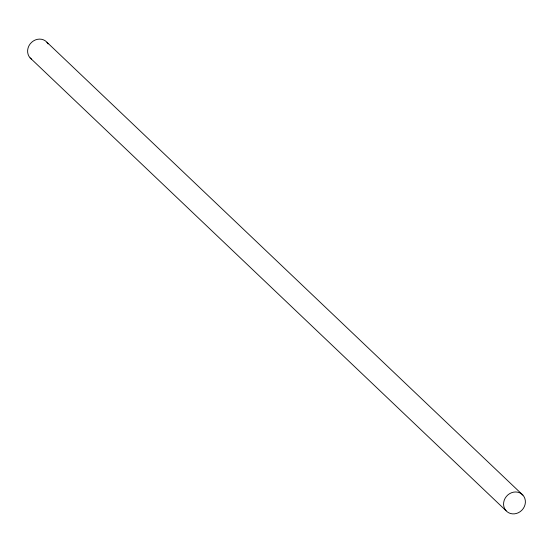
<?xml version="1.0" encoding="UTF-8"?>
<svg xmlns="http://www.w3.org/2000/svg" width="553" height="553" viewBox="0 0 553 553"><rect width="100%" height="100%" fill="white"/><g stroke="black" fill="none" stroke-linecap="round" stroke-linejoin="round"><path stroke-width="0.83" d="M46.908 42.235L522.875 495.108A11.482 10.369 -46.4 0 1 516.329 513.502A11.482 10.369 -46.4 0 1 504.246 500.195A11.482 10.369 -46.4 0 1 522.875 495.108M30.125 57.892L506.092 510.765M31.645 59.247A11.482 10.369 -46.4 0 1 31.542 42.387A11.482 10.369 -46.4 0 1 48.111 43.887"/></g></svg>
